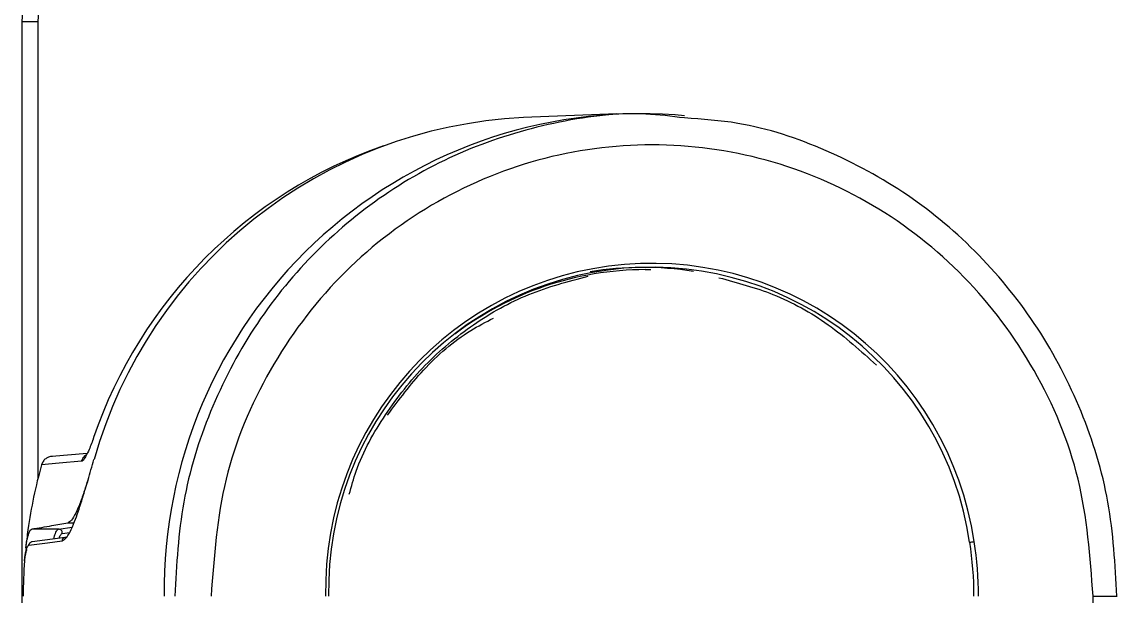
# Model space of a CAD drawing. Header units: millimetres. Extents: x 3916 to 10869, y 6515 to 11511.
# Drawn here: x 9451.87 to 9480.36, y 9577.86 to 9592.79 of the extents above; entities that cross this region are included whole.
import ezdxf

# ---------------------------------------------------------------- set-up
doc = ezdxf.new("R2010")
doc.units = ezdxf.units.MM
doc.header["$LTSCALE"] = 50

msp = doc.modelspace()

# ---------------------------------------------------------------- linework, layer by layer
at = {"color": 7, "linetype": 'Continuous', "lineweight": 25}
for p, q in [((9451.871, 9592.787), (9451.871, 9498.787)), ((9452.287, 9592.787), (9451.871, 9592.787)), ((9452.287, 9592.787), (9452.287, 9580.919)), ((9467.345, 9590.401), (9464.916, 9590.299)), ((9469.112, 9590.348), (9468.861, 9590.369)), ((9468.088, 9586.347), (9468.234, 9586.347)), ((9453.731, 9581.978), (9453.712, 9581.913)), ((9453.737, 9581.982), (9453.736, 9581.976)), ((9453.57, 9581.571), (9452.645, 9581.492)), ((9452.825, 9579.604), (9452.126, 9579.604)), ((9452.825, 9579.604), (9453.177, 9579.653)), ((9453.062, 9579.764), (9453.225, 9579.764)), ((9452.998, 9579.384), (9452.136, 9579.273)), ((9452.922, 9579.49), (9453.115, 9579.517)), ((9452.985, 9579.382), (9453.011, 9579.385)), ((9453.011, 9579.385), (9453.052, 9579.411)), ((9452.005, 9579.104), (9451.971, 9579.104)), ((9451.938, 9578.781), (9451.938, 9578.781)), ((9479.737, 9513.137), (9479.737, 9577.862))]:
    msp.add_line(p, q, dxfattribs=at)
at = {"color": 7, "linetype": 'Continuous', "lineweight": 25, "flags": 128}
for points in [[(9453.424, 9581.367), (9452.84, 9581.316), (9452.382, 9581.276)], [(9452.051, 9579.184), (9452.534, 9579.247), (9452.914, 9579.297)]]:
    msp.add_lwpolyline(points, dxfattribs=at)
at = {"color": 7, "linetype": 'Continuous', "lineweight": 25}
for centre, radius, start, end in [((9454.838, 9592.819), 2.968, 90.6399, 180.6259), ((9455.254, 9592.819), 2.968, 90.6399, 180.6259), ((9467.969, 9578.005), 12.397, 85.879, 180.66), ((9465.511, 9578.089), 12.225, 92.7853, 164.2227), ((9465.292, 9578.037), 12.21, 109.1991, 161.1529), ((9468.253, 9578.029), 8.482, 8.4709, 181.13), ((9468.233, 9578.027), 8.384, 8.4709, 181.13), ((9468.1, 9578.157), 8.19, 90.0834, 127.3223), ((9468.024, 9578.228), 8.178, 80.7459, 99.6652), ((9464.448, 9577.867), 12.538, 164.2275, 172.1143), ((9464.472, 9577.863), 12.563, 172.1121, 174.3299), ((9476.389, 9580.67), 1.414, 275.5842, 280.3527), ((9467.87, 9577.862), 8.769, 359.9989, 9.1888), ((9467.886, 9577.862), 8.871, 359.9989, 9.1888), ((9464.569, 9577.862), 12.665, 175.8382, 180.0001)]:
    msp.add_arc(centre, radius, start, end, dxfattribs=at)
for points, knots in [([(9469.106, 9590.29), (9468.771, 9590.332), (9467.641, 9590.476), (9465.693, 9590.211), (9463.382, 9589.516), (9461.249, 9588.345), (9459.38, 9586.778), (9457.845, 9584.867), (9456.712, 9582.687), (9455.983, 9580.322), (9455.892, 9578.682), (9455.846, 9577.862)], [0, 0, 0, 0, 0.049888, 0.168652, 0.28742, 0.406188, 0.524951, 0.643713, 0.762475, 0.881237, 1, 1, 1, 1]), ([(9480.356, 9577.862), (9480.311, 9578.682), (9480.22, 9580.322), (9479.491, 9582.687), (9478.358, 9584.867), (9476.822, 9586.777), (9474.954, 9588.35), (9472.82, 9589.498), (9470.835, 9590.171), (9469.57, 9590.258), (9469.106, 9590.29)], [0, 0, 0, 0, 0.1319337, 0.2638561, 0.3957782, 0.5277048, 0.6596299, 0.7915544, 0.9234871, 1, 1, 1, 1]), ([(9479.737, 9577.862), (9479.661, 9578.885), (9479.509, 9580.933), (9478.305, 9583.794), (9476.473, 9586.25), (9474.066, 9588.136), (9471.268, 9589.321), (9468.265, 9589.726), (9465.261, 9589.321), (9462.463, 9588.136), (9460.057, 9586.251), (9458.225, 9583.794), (9457.02, 9580.932), (9456.868, 9578.885), (9456.792, 9577.862)], [0, 0, 0, 0, 0.0833357, 0.1666647, 0.249997, 0.3333285, 0.4166622, 0.4999978, 0.5833319, 0.6666693, 0.7500028, 0.8333353, 0.9166671, 1, 1, 1, 1]), ([(9460.388, 9580.509), (9460.443, 9580.711), (9460.643, 9581.448), (9461.301, 9582.602), (9462.324, 9583.903), (9463.595, 9584.958), (9465.031, 9585.765), (9466.082, 9586.043), (9466.606, 9586.181)], [0, 0, 0, 0, 0.070142, 0.256323, 0.442504, 0.628686, 0.814867, 1, 1, 1, 1]), ([(9470.003, 9586.137), (9470.478, 9586.01), (9471.478, 9585.741), (9472.883, 9584.968), (9473.696, 9584.231), (9474.102, 9583.862)], [0, 0, 0, 0, 0.31121, 0.655605, 1, 1, 1, 1]), ([(9461.382, 9582.567), (9461.68, 9582.966), (9462.301, 9583.796), (9463.264, 9584.636), (9463.939, 9584.984), (9464.139, 9585.087)], [0, 0, 0, 0, 0.394154, 0.820194, 1, 1, 1, 1]), ([(9453.737, 9581.982), (9453.718, 9581.929), (9453.68, 9581.822), (9453.614, 9581.658), (9453.556, 9581.534), (9453.506, 9581.448), (9453.475, 9581.404), (9453.446, 9581.374), (9453.433, 9581.37), (9453.424, 9581.367)], [0, 0, 0, 0, 0.1718049, 0.353517, 0.5653232, 0.6695824, 0.8096334, 0.8798679, 1, 1, 1, 1]), ([(9452.67, 9581.493), (9452.633, 9581.489), (9452.568, 9581.482), (9452.484, 9581.433), (9452.417, 9581.367), (9452.394, 9581.306), (9452.382, 9581.276)], [0, 0, 0, 0, 0.285946, 0.499567, 0.749804, 1, 1, 1, 1]), ([(9452.914, 9579.297), (9452.958, 9579.32), (9453.025, 9579.355), (9453.137, 9579.548), (9453.26, 9579.832), (9453.415, 9580.294), (9453.586, 9580.864), (9453.694, 9581.234), (9453.746, 9581.413)], [0, 0, 0, 0, 0.189212, 0.289865, 0.434038, 0.649957, 0.830775, 1, 1, 1, 1]), ([(9453.424, 9581.367), (9453.438, 9581.4), (9453.465, 9581.465), (9453.518, 9581.522), (9453.553, 9581.537), (9453.555, 9581.538)], [0, 0, 0, 0, 0.483209, 0.966436, 1, 1, 1, 1]), ([(9453.598, 9580.905), (9453.565, 9580.803), (9453.492, 9580.576), (9453.383, 9580.27), (9453.269, 9580.004), (9453.158, 9579.814), (9453.094, 9579.781), (9453.062, 9579.764)], [0, 0, 0, 0, 0.162567, 0.361582, 0.567162, 0.779815, 1, 1, 1, 1]), ([(9451.971, 9579.104), (9451.976, 9579.148), (9451.986, 9579.238), (9452.014, 9579.372), (9452.049, 9579.492), (9452.09, 9579.583), (9452.114, 9579.597), (9452.126, 9579.604)], [0, 0, 0, 0, 0.173961, 0.3502123, 0.567508, 0.7838319, 1, 1, 1, 1]), ([(9452.126, 9579.604), (9452.301, 9579.634), (9452.612, 9579.687), (9452.925, 9579.74), (9453.062, 9579.764)], [0, 0, 0, 0, 0.559969, 1, 1, 1, 1]), ([(9452.7, 9579.346), (9452.705, 9579.366), (9452.711, 9579.398), (9452.721, 9579.431), (9452.735, 9579.472), (9452.754, 9579.521), (9452.787, 9579.583), (9452.81, 9579.596), (9452.825, 9579.604)], [0, 0, 0, 0, 0.133592, 0.210251, 0.252547, 0.461788, 0.656316, 1, 1, 1, 1]), ([(9452.922, 9579.49), (9452.922, 9579.506), (9452.921, 9579.538), (9452.896, 9579.576), (9452.862, 9579.6), (9452.837, 9579.602), (9452.825, 9579.604)], [0, 0, 0, 0, 0.279526, 0.559107, 0.779552, 1, 1, 1, 1]), ([(9452.839, 9579.364), (9452.842, 9579.375), (9452.851, 9579.403), (9452.87, 9579.438), (9452.887, 9579.466), (9452.906, 9579.485), (9452.916, 9579.488), (9452.922, 9579.49)], [0, 0, 0, 0, 0.136137, 0.348329, 0.62725, 0.764326, 1, 1, 1, 1]), ([(9453.011, 9579.385), (9452.997, 9579.384), (9452.971, 9579.38), (9452.94, 9579.357), (9452.92, 9579.328), (9452.916, 9579.307), (9452.914, 9579.297)], [0, 0, 0, 0, 0.279665, 0.559351, 0.779675, 1, 1, 1, 1]), ([(9451.994, 9579.069), (9451.989, 9579.057), (9451.977, 9579.021), (9451.961, 9578.951), (9451.945, 9578.866), (9451.939, 9578.809), (9451.936, 9578.781)], [0, 0, 0, 0, 0.148118, 0.438569, 0.722698, 1, 1, 1, 1]), ([(9451.938, 9578.781), (9451.941, 9578.817), (9451.948, 9578.888), (9451.966, 9578.995), (9451.988, 9579.082), (9452.012, 9579.141), (9452.032, 9579.176), (9452.045, 9579.181), (9452.051, 9579.184)], [0, 0, 0, 0, 0.172397, 0.344641, 0.559863, 0.706626, 0.853608, 1, 1, 1, 1]), ([(9452.125, 9579.271), (9452.115, 9579.267), (9452.094, 9579.259), (9452.063, 9579.226), (9452.044, 9579.19), (9452.034, 9579.173)], [0, 0, 0, 0, 0.341515, 0.679077, 1, 1, 1, 1]), ([(9452.136, 9579.271), (9452.127, 9579.27), (9452.105, 9579.267), (9452.077, 9579.245), (9452.058, 9579.216), (9452.053, 9579.195), (9452.051, 9579.184)], [0, 0, 0, 0, 0.212222, 0.518089, 0.759044, 1, 1, 1, 1]), ([(9479.737, 9577.862), (9479.837, 9577.862), (9480.035, 9577.862), (9480.251, 9577.862), (9480.367, 9577.862), (9480.359, 9577.862), (9480.356, 9577.862)], [0, 0, 0, 0, 0.285253, 0.570507, 0.85576, 1, 1, 1, 1])]:
    msp.add_open_spline(points, degree=3, knots=knots, dxfattribs=at)

doc.saveas('drawing.dxf')
